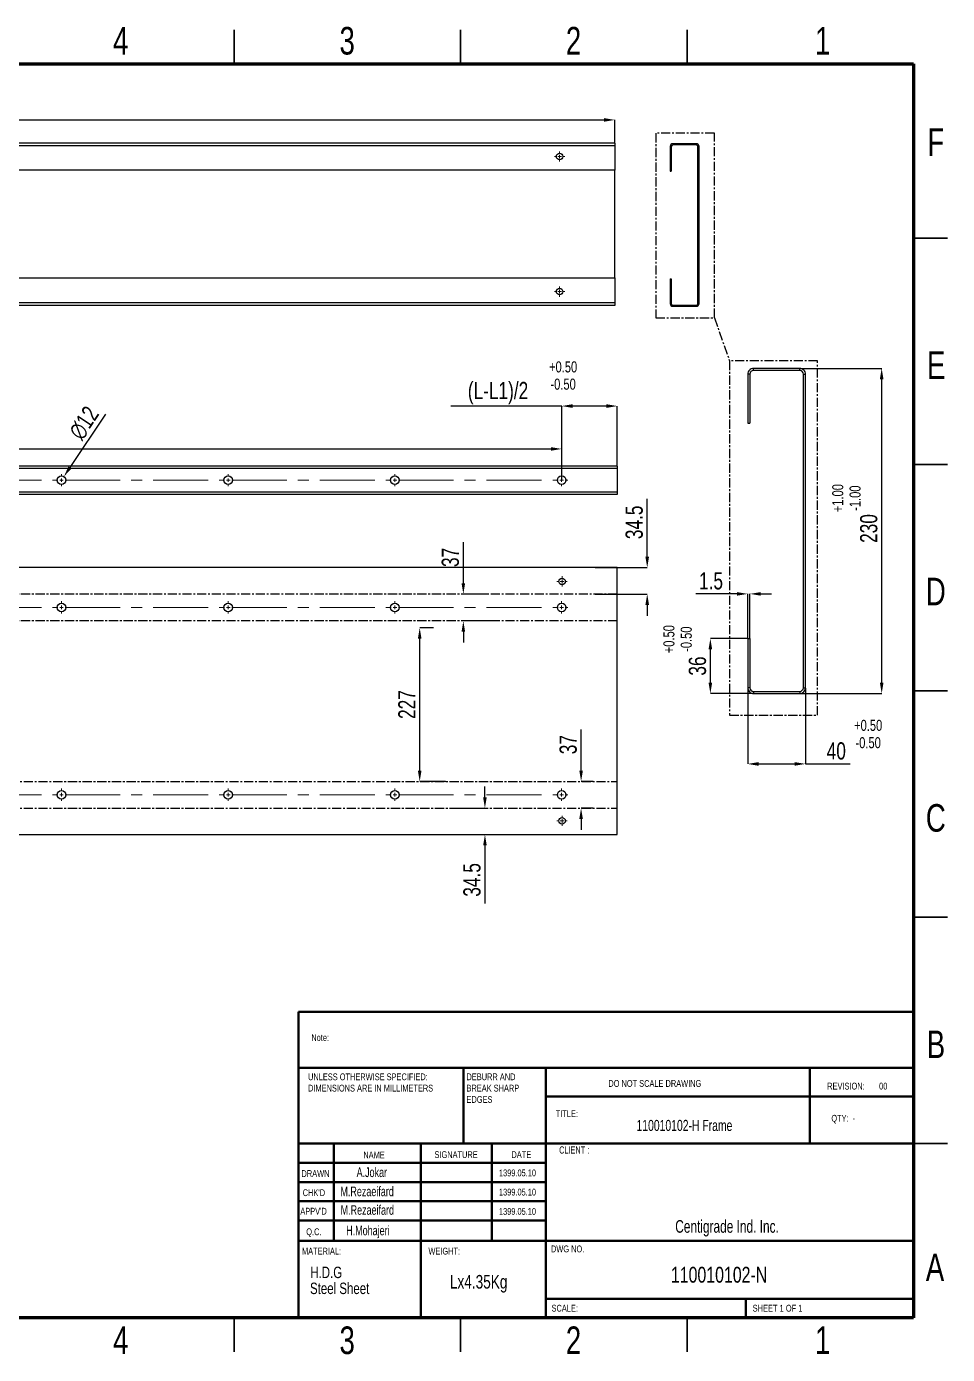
# Model space of a CAD drawing. Header units: millimetres. Extents: x 6930 to 9531, y -1591 to 247.
# Drawn here: x 8257 to 9531, y -1591 to 247 of the extents above; entities that cross this region are included whole.
import ezdxf

# ---------------------------------------------------------------- set-up
doc = ezdxf.new("R2010")
doc.units = ezdxf.units.MM
doc.linetypes.add('CENTERX2', pattern=[20.32, 12.7, -2.54, 2.54, -2.54])
doc.styles.add('SLDTEXTSTYLE0', font='TXT', dxfattribs={"width": 0.75})
doc.styles.add('SLDTEXTSTYLE1', font='TXT', dxfattribs={"width": 0.686449})
doc.styles.add('SLDTEXTSTYLE2', font='TXT', dxfattribs={"width": 0.652778})
doc.styles.add('SLDTEXTSTYLE3', font='TXT', dxfattribs={"width": 0.6875})
doc.styles.add('SLDTEXTSTYLE4', font='TXT', dxfattribs={"width": 0.7})
doc.styles.add('SLDTEXTSTYLE5', font='TXT', dxfattribs={"width": 0.678571})
doc.dimstyles.new('Scale 1  2', dxfattribs={"dimscale": 10, "dimtxt": 2.38125, "dimasz": 1.5, "dimexe": 0, "dimexo": 0.0625, "dimgap": 0.595312, "dimtad": 1, "dimdec": 0, "dimlfac": 0.5, "dimrnd": 1e-09, "dimzin": 12, "dimdsep": 46, "dimtxsty": 'SLDTEXTSTYLE0', "dimcen": 0.09, "dimadec": 0, "dimazin": 3, "dimtfac": 1, "dimtdec": 0, "dimtofl": 0, "dimtmove": 0, "dimatfit": 3, "dimfxl": 1, "dimfrac": 2, "dimtolj": 1, "dimtzin": 12, "dimarcsym": 0})
doc.dimstyles.new('SLDDIMSTYLE0', dxfattribs={"dimscale": 10, "dimtxt": 2.38125, "dimasz": 1.5, "dimexe": 0, "dimexo": 0.0625, "dimgap": 0.595312, "dimtad": 1, "dimdec": 0, "dimrnd": 1e-09, "dimzin": 12, "dimdsep": 46, "dimtxsty": 'SLDTEXTSTYLE0', "dimcen": 0.09, "dimadec": 0, "dimazin": 3, "dimtfac": 1, "dimtdec": 0, "dimtofl": 0, "dimtmove": 0, "dimatfit": 3, "dimfxl": 1, "dimfrac": 2, "dimtolj": 1, "dimtzin": 12, "dimarcsym": 0})

# ---------------------------------------------------------------- blocks, each defined once
blk = doc.blocks.new('SW_CENTERMARKSYMBOL_13')
at = {"color": 0, "linetype": 'Continuous', "lineweight": 0}
for p, q in [((-0.83, 0), (-1.17, 0)), ((0, 0), (-0.42, 0)), ((0, 0.83), (0, 1.17)), ((0, 0), (0, 0.42)), ((0, 0), (0, -0.42)), ((0, 0), (0.42, 0)), ((0.83, 0), (1.17, 0)), ((0, -0.83), (0, -1.17))]:
    blk.add_line(p, q, dxfattribs=at)
blk = doc.blocks.new('SW_CENTERMARKSYMBOL_16')
at = {"color": 0, "linetype": 'Continuous', "lineweight": 0}
for p, q in [((-0.83, 0), (-1.17, 0)), ((0, 0), (-0.42, 0)), ((0, 0.83), (0, 1.17)), ((0, 0), (0, 0.42)), ((0, 0), (0, -0.42)), ((0, 0), (0.42, 0)), ((0.83, 0), (1.17, 0)), ((0, -0.83), (0, -1.17))]:
    blk.add_line(p, q, dxfattribs=at)
blk = doc.blocks.new('SW_CENTERMARKSYMBOL_17')
at = {"color": 0, "linetype": 'Continuous', "lineweight": 0}
for p, q in [((-270.04, 0), (-270.62, 0)), ((-269.21, 0), (-269.62, 0)), ((-269.21, 0.83), (-269.21, 1.42)), ((-269.21, 0), (-269.21, 0.42)), ((-269.21, 0), (-269.21, -0.42)), ((-269.21, 0), (-268.79, 0)), ((-230.75, 0), (-231.17, 0)), ((-230.75, 0.83), (-230.75, 1.42)), ((-230.75, 0), (-230.75, 0.42)), ((-230.75, 0), (-230.75, -0.42)), ((-230.75, 0), (-230.33, 0)), ((-192.29, 0), (-192.71, 0)), ((-192.29, 0.83), (-192.29, 1.42)), ((-192.29, 0), (-192.29, 0.42)), ((-192.29, 0), (-192.29, -0.42)), ((-192.29, 0), (-191.88, 0)), ((-153.83, 0), (-154.25, 0)), ((-153.83, 0.83), (-153.83, 1.42)), ((-153.83, 0), (-153.83, 0.42)), ((-153.83, 0), (-153.83, -0.42)), ((-153.83, 0), (-153.42, 0)), ((-115.38, 0), (-115.79, 0)), ((-115.38, 0.83), (-115.38, 1.42)), ((-115.38, 0), (-115.38, 0.42)), ((-115.38, 0), (-115.38, -0.42)), ((-115.38, 0), (-114.96, 0)), ((-76.92, 0), (-77.33, 0)), ((-76.92, 0.83), (-76.92, 1.42)), ((-76.92, 0), (-76.92, 0.42)), ((-76.92, 0), (-76.92, -0.42)), ((-76.92, 0), (-76.5, 0)), ((-38.46, 0), (-38.88, 0)), ((-38.46, 0.83), (-38.46, 1.42)), ((-38.46, 0), (-38.46, 0.42)), ((-38.46, 0), (-38.46, -0.42)), ((-38.46, 0), (-38.04, 0)), ((0, 0), (-0.42, 0)), ((0, 0.83), (0, 1.42)), ((0, 0), (0, 0.42)), ((0, 0), (0, -0.42)), ((0, 0), (0.42, 0)), ((38.46, 0), (38.04, 0)), ((38.46, 0.83), (38.46, 1.42)), ((38.46, 0), (38.46, 0.42)), ((38.46, 0), (38.46, -0.42)), ((38.46, 0), (38.87, 0)), ((39.29, 0), (39.87, 0)), ((-269.21, -0.83), (-269.21, -1.42)), ((-230.75, -0.83), (-230.75, -1.42)), ((-192.29, -0.83), (-192.29, -1.42)), ((-153.83, -0.83), (-153.83, -1.42)), ((-115.38, -0.83), (-115.38, -1.42)), ((-76.92, -0.83), (-76.92, -1.42)), ((-38.46, -0.83), (-38.46, -1.42)), ((0, -0.83), (0, -1.42)), ((38.46, -0.83), (38.46, -1.42))]:
    blk.add_line(p, q, dxfattribs=at)
at = {"color": 0, "linetype": 'CENTERX2', "lineweight": 0}
for p, q in [((-268.38, 0), (-231.58, 0)), ((-229.92, 0), (-193.13, 0)), ((-191.46, 0), (-154.67, 0)), ((-153, 0), (-116.21, 0)), ((-114.54, 0), (-77.75, 0)), ((-76.08, 0), (-39.29, 0)), ((-37.63, 0), (-0.83, 0)), ((0.83, 0), (37.62, 0))]:
    blk.add_line(p, q, dxfattribs=at)
blk = doc.blocks.new('SW_CENTERMARKSYMBOL_21')
at = {"color": 0, "linetype": 'Continuous', "lineweight": 0}
for p, q in [((-0.83, 0), (-1.17, 0)), ((0, 0), (-0.42, 0)), ((0, 0.83), (0, 1.17)), ((0, 0), (0, 0.42)), ((0, 0), (0, -0.42)), ((0, 0), (0.42, 0)), ((0.83, 0), (1.17, 0)), ((0, -0.83), (0, -1.17))]:
    blk.add_line(p, q, dxfattribs=at)
blk = doc.blocks.new('SW_CENTERMARKSYMBOL_22')
at = {"color": 0, "linetype": 'Continuous', "lineweight": 0}
for p, q in [((-269.21, 0.83), (-269.21, 1.42)), ((-269.21, 0), (-269.21, 0.42)), ((-230.75, 0.83), (-230.75, 1.42)), ((-230.75, 0), (-230.75, 0.42)), ((-192.29, 0.83), (-192.29, 1.42)), ((-192.29, 0), (-192.29, 0.42)), ((-153.83, 0), (-154.25, 0)), ((-153.83, 0.83), (-153.83, 1.42)), ((-153.83, 0), (-153.83, 0.42)), ((-153.83, 0), (-153.83, -0.42)), ((-153.83, 0), (-153.42, 0)), ((-115.38, 0), (-115.79, 0)), ((-115.38, 0.83), (-115.38, 1.42)), ((-115.38, 0), (-115.38, 0.42)), ((-115.38, 0), (-115.38, -0.42)), ((-115.38, 0), (-114.96, 0)), ((-76.92, 0), (-77.33, 0)), ((-76.92, 0.83), (-76.92, 1.42)), ((-76.92, 0), (-76.92, 0.42)), ((-76.92, 0), (-76.92, -0.42)), ((-76.92, 0), (-76.5, 0)), ((-38.46, 0), (-38.87, 0)), ((-38.46, 0.83), (-38.46, 1.42)), ((-38.46, 0), (-38.46, 0.42)), ((-38.46, 0), (-38.46, -0.42)), ((-38.46, 0), (-38.04, 0)), ((0, 0), (-0.42, 0)), ((0, 0.83), (0, 1.42)), ((0, 0), (0, 0.42)), ((0, 0), (0, -0.42)), ((0, 0), (0.42, 0)), ((38.46, 0), (38.04, 0)), ((38.46, 0.83), (38.46, 1.42)), ((38.46, 0), (38.46, 0.42)), ((38.46, 0), (38.46, -0.42)), ((38.46, 0), (38.87, 0)), ((39.29, 0), (39.87, 0)), ((-270.04, 0), (-270.62, 0)), ((-269.21, 0), (-269.62, 0)), ((-269.21, 0), (-269.21, -0.42)), ((-269.21, 0), (-268.79, 0)), ((-269.21, -0.83), (-269.21, -1.42)), ((-230.75, 0), (-231.17, 0)), ((-230.75, 0), (-230.75, -0.42)), ((-230.75, 0), (-230.33, 0)), ((-230.75, -0.83), (-230.75, -1.42)), ((-192.29, 0), (-192.71, 0)), ((-192.29, 0), (-192.29, -0.42)), ((-192.29, 0), (-191.88, 0)), ((-192.29, -0.83), (-192.29, -1.42)), ((-153.83, -0.83), (-153.83, -1.42)), ((-115.38, -0.83), (-115.38, -1.42)), ((-76.92, -0.83), (-76.92, -1.42)), ((-38.46, -0.83), (-38.46, -1.42)), ((0, -0.83), (0, -1.42)), ((38.46, -0.83), (38.46, -1.42))]:
    blk.add_line(p, q, dxfattribs=at)
at = {"color": 0, "linetype": 'CENTERX2', "lineweight": 0}
for p, q in [((-191.46, 0), (-154.67, 0)), ((-153, 0), (-116.21, 0)), ((-114.54, 0), (-77.75, 0)), ((-76.08, 0), (-39.29, 0)), ((-37.63, 0), (-0.83, 0)), ((0.83, 0), (37.62, 0)), ((-268.38, 0), (-231.58, 0)), ((-229.92, 0), (-193.12, 0))]:
    blk.add_line(p, q, dxfattribs=at)
blk = doc.blocks.new('SW_CENTERMARKSYMBOL_23')
at = {"color": 0, "linetype": 'Continuous', "lineweight": 0}
for p, q in [((-0.83, 0), (-1.17, 0)), ((0, 0), (-0.42, 0)), ((0, 0.83), (0, 1.17)), ((0, 0), (0, 0.42)), ((0, 0), (0, -0.42)), ((0, 0), (0.42, 0)), ((0.83, 0), (1.17, 0)), ((0, -0.83), (0, -1.17))]:
    blk.add_line(p, q, dxfattribs=at)
blk = doc.blocks.new('SW_CENTERMARKSYMBOL_25')
at = {"color": 0, "linetype": 'Continuous', "lineweight": 0}
for p, q in [((-270.04, 0), (-270.62, 0)), ((-269.21, 0), (-269.62, 0)), ((-269.21, 0.83), (-269.21, 1.42)), ((-269.21, 0), (-269.21, 0.42)), ((-269.21, 0), (-269.21, -0.42)), ((-269.21, 0), (-268.79, 0)), ((-230.75, 0), (-231.17, 0)), ((-230.75, 0.83), (-230.75, 1.42)), ((-230.75, 0), (-230.75, 0.42)), ((-230.75, 0), (-230.75, -0.42)), ((-230.75, 0), (-230.33, 0)), ((-192.29, 0), (-192.71, 0)), ((-192.29, 0.83), (-192.29, 1.42)), ((-192.29, 0), (-192.29, 0.42)), ((-192.29, 0), (-192.29, -0.42)), ((-192.29, 0), (-191.88, 0)), ((-153.83, 0), (-154.25, 0)), ((-153.83, 0.83), (-153.83, 1.42)), ((-153.83, 0), (-153.83, 0.42)), ((-153.83, 0), (-153.83, -0.42)), ((-153.83, 0), (-153.42, 0)), ((-115.38, 0), (-115.79, 0)), ((-115.38, 0.83), (-115.38, 1.42)), ((-115.38, 0), (-115.38, 0.42)), ((-115.38, 0), (-115.38, -0.42)), ((-115.38, 0), (-114.96, 0)), ((-76.92, 0), (-77.33, 0)), ((-76.92, 0.83), (-76.92, 1.42)), ((-76.92, 0), (-76.92, 0.42)), ((-76.92, 0), (-76.92, -0.42)), ((-76.92, 0), (-76.5, 0)), ((-38.46, 0), (-38.87, 0)), ((-38.46, 0.83), (-38.46, 1.42)), ((-38.46, 0), (-38.46, 0.42)), ((-38.46, 0), (-38.46, -0.42)), ((-38.46, 0), (-38.04, 0)), ((0, 0), (-0.42, 0)), ((0, 0.83), (0, 1.42)), ((0, 0), (0, 0.42)), ((0, 0), (0, -0.42)), ((0, 0), (0.42, 0)), ((38.46, 0), (38.04, 0)), ((38.46, 0.83), (38.46, 1.42)), ((38.46, 0), (38.46, 0.42)), ((38.46, 0), (38.46, -0.42)), ((38.46, 0), (38.87, 0)), ((39.29, 0), (39.87, 0)), ((-269.21, -0.83), (-269.21, -1.42)), ((-230.75, -0.83), (-230.75, -1.42)), ((-192.29, -0.83), (-192.29, -1.42)), ((-153.83, -0.83), (-153.83, -1.42)), ((-115.38, -0.83), (-115.38, -1.42)), ((-76.92, -0.83), (-76.92, -1.42)), ((-38.46, -0.83), (-38.46, -1.42)), ((0, -0.83), (0, -1.42)), ((38.46, -0.83), (38.46, -1.42))]:
    blk.add_line(p, q, dxfattribs=at)
at = {"color": 0, "linetype": 'CENTERX2', "lineweight": 0}
for p, q in [((-268.38, 0), (-231.58, 0)), ((-229.92, 0), (-193.12, 0)), ((-191.46, 0), (-154.67, 0)), ((-153, 0), (-116.21, 0)), ((-114.54, 0), (-77.75, 0)), ((-76.08, 0), (-39.29, 0)), ((-37.63, 0), (-0.83, 0)), ((0.83, 0), (37.62, 0))]:
    blk.add_line(p, q, dxfattribs=at)
blk = doc.blocks.new('*D102')
at = {"color": 0, "lineweight": -2, "transparency": 16777216}
for p, q in [((9327.6, -226), (9440.3, -226)), ((9440.3, -661), (9440.3, -241)), ((9327.6, -676), (9440.3, -676))]:
    blk.add_line(p, q, dxfattribs=at)
at = {"color": 0, "transparency": 16777216}
for points in [[(9437.8, -241), (9442.8, -241), (9440.3, -226)], [(9437.8, -661), (9442.8, -661), (9440.3, -676)]]:
    blk.add_solid(points, dxfattribs=at)
at = {"layer": 'Defpoints', "color": 0, "transparency": 16777216}
for p in [(9326.9, -226), (9440.3, -226), (9326.9, -676)]:
    blk.add_point(p, dxfattribs=at)
at = {"color": 0, "transparency": 16777216, "insert": (9422.5, -447.6), "char_height": 23.81, "attachment_point": 5, "rotation": 90, "style": 'SLDTEXTSTYLE0'}
blk.add_mtext('\\A1;230', dxfattribs=at)
blk = doc.blocks.new('*D103')
at = {"color": 0, "lineweight": -2, "transparency": 16777216}
for p, q in [((9254.9, -668.7), (9254.9, -773.5)), ((9334.9, -668.7), (9334.9, -773.5)), ((9269.9, -773.5), (9319.9, -773.5)), ((9334.9, -773.5), (9396.8, -773.5))]:
    blk.add_line(p, q, dxfattribs=at)
at = {"color": 0, "transparency": 16777216}
for points in [[(9269.9, -771), (9269.9, -776), (9254.9, -773.5)], [(9319.9, -771), (9319.9, -776), (9334.9, -773.5)]]:
    blk.add_solid(points, dxfattribs=at)
at = {"layer": 'Defpoints', "color": 0, "transparency": 16777216}
for p in [(9254.9, -668), (9334.9, -668), (9254.9, -773.5)]:
    blk.add_point(p, dxfattribs=at)
at = {"color": 0, "transparency": 16777216, "insert": (9377.5, -755.6), "char_height": 23.81, "attachment_point": 5, "style": 'SLDTEXTSTYLE0'}
blk.add_mtext('\\A1;40', dxfattribs=at)
blk = doc.blocks.new('*D104')
at = {"color": 0, "lineweight": -2, "transparency": 16777216}
for p, q in [((9254.3, -600), (9203.2, -600)), ((9203.2, -661), (9203.2, -615)), ((9262.3, -676), (9203.2, -676))]:
    blk.add_line(p, q, dxfattribs=at)
at = {"color": 0, "transparency": 16777216}
for points in [[(9200.7, -615), (9205.7, -615), (9203.2, -600)], [(9200.7, -661), (9205.7, -661), (9203.2, -676)]]:
    blk.add_solid(points, dxfattribs=at)
at = {"layer": 'Defpoints', "color": 0, "transparency": 16777216}
for p in [(9203.2, -600), (9254.9, -600), (9262.9, -676)]:
    blk.add_point(p, dxfattribs=at)
at = {"color": 0, "transparency": 16777216, "insert": (9185.4, -638), "char_height": 23.81, "attachment_point": 5, "rotation": 90, "style": 'SLDTEXTSTYLE0'}
blk.add_mtext('\\A1;36', dxfattribs=at)
blk = doc.blocks.new('*D105')
at = {"color": 0, "lineweight": -2, "transparency": 16777216}
for p, q in [((9239.9, -538.1), (9183.3, -538.1)), ((9254.9, -599.4), (9254.9, -538.1)), ((9257.9, -599.4), (9257.9, -538.1)), ((9272.9, -538.1), (9287.9, -538.1))]:
    blk.add_line(p, q, dxfattribs=at)
at = {"color": 0, "transparency": 16777216}
for points in [[(9239.9, -535.6), (9239.9, -540.6), (9254.9, -538.1)], [(9272.9, -535.6), (9272.9, -540.6), (9257.9, -538.1)]]:
    blk.add_solid(points, dxfattribs=at)
at = {"layer": 'Defpoints', "color": 0, "transparency": 16777216}
for p in [(9254.9, -538.1), (9254.9, -600), (9257.9, -600)]:
    blk.add_point(p, dxfattribs=at)
at = {"color": 0, "transparency": 16777216, "insert": (9204.1, -520.2), "char_height": 23.81, "attachment_point": 5, "style": 'SLDTEXTSTYLE0'}
blk.add_mtext('\\A1;1.5', dxfattribs=at)
blk = doc.blocks.new('*D106')
at = {"color": 0, "lineweight": -2, "transparency": 16777216}
for p, q in [((7071.1, 87), (7071.1, 118)), ((7086.1, 118), (9056.1, 118)), ((9071.1, 87), (9071.1, 118))]:
    blk.add_line(p, q, dxfattribs=at)
at = {"color": 0, "transparency": 16777216}
for points in [[(7086.1, 120.5), (7086.1, 115.5), (7071.1, 118)], [(9056.1, 120.5), (9056.1, 115.5), (9071.1, 118)]]:
    blk.add_solid(points, dxfattribs=at)
at = {"layer": 'Defpoints', "color": 0, "transparency": 16777216}
for p in [(9071.1, 118), (7071.1, 86.3), (9071.1, 86.3)]:
    blk.add_point(p, dxfattribs=at)
at = {"color": 0, "transparency": 16777216, "insert": (8071.1, 135.9), "char_height": 23.81, "attachment_point": 5, "style": 'SLDTEXTSTYLE0'}
blk.add_mtext('\\A1;L', dxfattribs=at)
blk = doc.blocks.new('*D112')
at = {"color": 0, "lineweight": -2, "transparency": 16777216}
for p, q in [((7151.4, -388.6), (7151.4, -337.5)), ((7166.4, -337.5), (8982.4, -337.5)), ((8997.4, -371.6), (8997.4, -337.5))]:
    blk.add_line(p, q, dxfattribs=at)
at = {"color": 0, "transparency": 16777216}
for points in [[(7166.4, -335), (7166.4, -340), (7151.4, -337.5)], [(8982.4, -335), (8982.4, -340), (8997.4, -337.5)]]:
    blk.add_solid(points, dxfattribs=at)
at = {"layer": 'Defpoints', "color": 0, "transparency": 16777216}
for p in [(8997.4, -337.5), (8997.4, -372.2), (7151.4, -389.2)]:
    blk.add_point(p, dxfattribs=at)
at = {"color": 0, "transparency": 16777216, "insert": (8074.4, -319.7), "char_height": 23.81, "attachment_point": 5, "style": 'SLDTEXTSTYLE0'}
blk.add_mtext('\\A1;L1/152', dxfattribs=at)
blk = doc.blocks.new('*D114')
at = {"color": 0, "lineweight": -2, "transparency": 16777216}
for p, q in [((8997.4, -278.1), (8843.8, -278.1)), ((8997.4, -380.1), (8997.4, -278.1)), ((9059.4, -278.1), (9012.4, -278.1)), ((9074.4, -360.1), (9074.4, -278.1))]:
    blk.add_line(p, q, dxfattribs=at)
at = {"color": 0, "transparency": 16777216}
for points in [[(9012.4, -275.6), (9012.4, -280.6), (8997.4, -278.1)], [(9059.4, -275.6), (9059.4, -280.6), (9074.4, -278.1)]]:
    blk.add_solid(points, dxfattribs=at)
at = {"layer": 'Defpoints', "color": 0, "transparency": 16777216}
for p in [(9074.4, -278.1), (9074.4, -360.7), (8997.4, -380.7)]:
    blk.add_point(p, dxfattribs=at)
at = {"color": 0, "transparency": 16777216, "insert": (8909.3, -260.2), "char_height": 23.812, "attachment_point": 5, "style": 'SLDTEXTSTYLE0'}
blk.add_mtext('\\A1;(L-L1)/2', dxfattribs=at)
blk = doc.blocks.new('*D115')
at = {"color": 0, "lineweight": -2, "transparency": 16777216}
for p, q in [((8366.2, -289.3), (8316.8, -363.2)), ((8304.2, -380.7), (8306, -380.7)), ((8305.1, -381.6), (8305.1, -379.8))]:
    blk.add_line(p, q, dxfattribs=at)
at = {"color": 0, "transparency": 16777216}
blk.add_solid([(8314.7, -361.8), (8318.9, -364.6), (8308.5, -375.7)], dxfattribs=at)
at = {"layer": 'Defpoints', "color": 0, "transparency": 16777216}
for p in [(8301.8, -385.7), (8308.5, -375.7)]:
    blk.add_point(p, dxfattribs=at)
at = {"color": 0, "transparency": 16777216, "insert": (8336.4, -301.6), "char_height": 23.81, "attachment_point": 5, "rotation": 56.2731, "style": 'SLDTEXTSTYLE0'}
blk.add_mtext('\\A1;∅12', dxfattribs=at)
blk = doc.blocks.new('*D117')
at = {"color": 0, "lineweight": -2, "transparency": 16777216}
for p, q in [((9115.8, -486.8), (9115.8, -406.4)), ((9043.8, -501.8), (9115.8, -501.8)), ((9043.8, -538.4), (9115.8, -538.4)), ((9115.8, -553.4), (9115.8, -568.4))]:
    blk.add_line(p, q, dxfattribs=at)
at = {"color": 0, "transparency": 16777216}
for points in [[(9113.3, -486.8), (9118.3, -486.8), (9115.8, -501.8)], [(9113.3, -553.4), (9118.3, -553.4), (9115.8, -538.4)]]:
    blk.add_solid(points, dxfattribs=at)
at = {"layer": 'Defpoints', "color": 0, "transparency": 16777216}
for p in [(9043.2, -501.8), (9115.8, -501.8), (9043.2, -538.4)]:
    blk.add_point(p, dxfattribs=at)
at = {"color": 0, "transparency": 16777216, "insert": (9097.9, -439.1), "char_height": 23.81, "attachment_point": 5, "rotation": 90, "style": 'SLDTEXTSTYLE0'}
blk.add_mtext('\\A1;34.5', dxfattribs=at)
blk = doc.blocks.new('*D118')
at = {"color": 0, "lineweight": -2, "transparency": 16777216}
for p, q in [((8891.2, -819.7), (8891.2, -804.7)), ((8850.4, -834.7), (8891.2, -834.7)), ((8836.5, -871.3), (8891.2, -871.3)), ((8891.2, -886.3), (8891.2, -966.7))]:
    blk.add_line(p, q, dxfattribs=at)
at = {"color": 0, "transparency": 16777216}
for points in [[(8888.7, -819.7), (8893.7, -819.7), (8891.2, -834.7)], [(8888.7, -886.3), (8893.7, -886.3), (8891.2, -871.3)]]:
    blk.add_solid(points, dxfattribs=at)
at = {"layer": 'Defpoints', "color": 0, "transparency": 16777216}
for p in [(8849.7, -834.7), (8891.2, -834.7), (8835.9, -871.3)]:
    blk.add_point(p, dxfattribs=at)
at = {"color": 0, "transparency": 16777216, "insert": (8873.3, -934), "char_height": 23.81, "attachment_point": 5, "rotation": 90, "style": 'SLDTEXTSTYLE0'}
blk.add_mtext('\\A1;34.5', dxfattribs=at)
blk = doc.blocks.new('*D119')
at = {"color": 0, "lineweight": -2, "transparency": 16777216}
for p, q in [((9024.3, -782.6), (9024.3, -725.9)), ((9041.1, -797.6), (9024.3, -797.6)), ((9041.1, -834.7), (9024.3, -834.7)), ((9024.3, -849.7), (9024.3, -864.7))]:
    blk.add_line(p, q, dxfattribs=at)
at = {"color": 0, "transparency": 16777216}
for points in [[(9021.8, -782.6), (9026.8, -782.6), (9024.3, -797.6)], [(9021.8, -849.7), (9026.8, -849.7), (9024.3, -834.7)]]:
    blk.add_solid(points, dxfattribs=at)
at = {"layer": 'Defpoints', "color": 0, "transparency": 16777216}
for p in [(9024.3, -797.6), (9041.7, -797.6), (9041.7, -834.7)]:
    blk.add_point(p, dxfattribs=at)
at = {"color": 0, "transparency": 16777216, "insert": (9006.5, -746.8), "char_height": 23.81, "attachment_point": 5, "rotation": 90, "style": 'SLDTEXTSTYLE0'}
blk.add_mtext('\\A1;37', dxfattribs=at)
blk = doc.blocks.new('*D120')
at = {"color": 0, "lineweight": -2, "transparency": 16777216}
for p, q in [((8861.3, -523.4), (8861.3, -466.7)), ((8894.1, -538.4), (8861.3, -538.4)), ((8905.3, -575.5), (8861.3, -575.5)), ((8861.3, -590.5), (8861.3, -605.5))]:
    blk.add_line(p, q, dxfattribs=at)
at = {"color": 0, "transparency": 16777216}
for points in [[(8858.8, -523.4), (8863.8, -523.4), (8861.3, -538.4)], [(8858.8, -590.5), (8863.8, -590.5), (8861.3, -575.5)]]:
    blk.add_solid(points, dxfattribs=at)
at = {"layer": 'Defpoints', "color": 0, "transparency": 16777216}
for p in [(8861.3, -538.4), (8894.7, -538.4), (8905.9, -575.5)]:
    blk.add_point(p, dxfattribs=at)
at = {"color": 0, "transparency": 16777216, "insert": (8843.4, -487.6), "char_height": 23.81, "attachment_point": 5, "rotation": 90, "style": 'SLDTEXTSTYLE0'}
blk.add_mtext('\\A1;37', dxfattribs=at)
blk = doc.blocks.new('*D121')
at = {"color": 0, "lineweight": -2, "transparency": 16777216}
for p, q in [((8819.8, -584.9), (8800.9, -584.9)), ((8800.9, -782.6), (8800.9, -599.9)), ((8836.5, -797.6), (8800.9, -797.6))]:
    blk.add_line(p, q, dxfattribs=at)
at = {"color": 0, "transparency": 16777216}
for points in [[(8798.4, -599.9), (8803.4, -599.9), (8800.9, -584.9)], [(8798.4, -782.6), (8803.4, -782.6), (8800.9, -797.6)]]:
    blk.add_solid(points, dxfattribs=at)
at = {"layer": 'Defpoints', "color": 0, "transparency": 16777216}
for p in [(8800.9, -584.9), (8820.4, -584.9), (8837.1, -797.6)]:
    blk.add_point(p, dxfattribs=at)
at = {"color": 0, "transparency": 16777216, "insert": (8783.1, -691.3), "char_height": 23.81, "attachment_point": 5, "rotation": 90, "style": 'SLDTEXTSTYLE0'}
blk.add_mtext('\\A1;227', dxfattribs=at)
blk = doc.blocks.new('SW_NOTE_62')
at = {"color": 0, "linetype": 'Continuous', "lineweight": 0, "char_height": 1.5, "attachment_point": 1, "style": 'SLDTEXTSTYLE0'}
for s, insert in [('UNLESS OTHERWISE SPECIFIED:', (0, 1.93)), ('DIMENSIONS ARE IN MILLIMETERS', (0, -0.57))]:
    blk.add_mtext(s, dxfattribs=dict(at, insert=insert))
blk = doc.blocks.new('SW_NOTE_63')
at = {"color": 0, "linetype": 'Continuous', "lineweight": 0, "char_height": 1.5, "attachment_point": 1, "style": 'SLDTEXTSTYLE0'}
for s, insert in [('DEBURR AND', (0, 1.93)), ('BREAK SHARP', (0, -0.57)), ('EDGES', (0, -3.07))]:
    blk.add_mtext(s, dxfattribs=dict(at, insert=insert))

msp = doc.modelspace()

# ---------------------------------------------------------------- linework, layer by layer
at = {"linetype": 'Continuous', "lineweight": 35}
for p, q in [((8544.2, 195.8), (8544.2, 242.8)), ((8857.5, 195.8), (8857.5, 242.8)), ((9170.9, 195.8), (9170.9, 242.8)), ((9484.3, -45.5), (9531.3, -45.5)), ((9484.3, -358.9), (9531.3, -358.9)), ((9531.3, -672.3), (9484.3, -672.3)), ((9484.3, -672.3), (9531.3, -672.3)), ((9484.3, -985.7), (9531.3, -985.7)), ((9484.3, -1299), (9531.3, -1299)), ((8544.2, -1540.3), (8544.2, -1587.3)), ((8857.5, -1540.3), (8857.5, -1587.3)), ((9170.9, -1540.3), (9170.9, -1587.3))]:
    msp.add_line(p, q, dxfattribs=at)
at = {"linetype": 'Continuous', "lineweight": 70}
for p, q in [((6977.3, 195.8), (9484.3, 195.8)), ((9484.3, 195.8), (9484.3, -1540.3)), ((9484.3, -1540.3), (6977.3, -1540.3))]:
    msp.add_line(p, q, dxfattribs=at)
at = {"color": 7, "linetype": 'Continuous', "lineweight": 25}
for p, q in [((7071.1, 86.3), (9071.1, 86.3)), ((9071.1, 82.3), (7071.1, 82.3)), ((9071.1, 86.3), (9071.1, 82.3)), ((9071.1, 82.3), (9071.1, 48.3)), ((9149, 81), (9147.5, 81)), ((9147.5, 81), (9147.5, 47)), ((9149, 81), (9149, 47)), ((9151.5, 83.5), (9151.5, 85)), ((9183.5, 85), (9151.5, 85)), ((9183.5, 83.5), (9151.5, 83.5)), ((9183.5, 83.5), (9183.5, 85)), ((9186, 81), (9187.5, 81)), ((9186, -136), (9186, 81)), ((9187.5, -136), (9187.5, 81)), ((9071.1, 48.3), (7071.1, 48.3)), ((9071.1, -100.7), (9071.1, 48.3)), ((9147.5, 47), (9149, 47)), ((7071.1, -100.7), (9071.1, -100.7)), ((9071.1, -100.7), (9071.1, -134.7)), ((9147.5, -102), (9149, -102)), ((9147.5, -102), (9147.5, -136)), ((9149, -102), (9149, -136)), ((7071.1, -134.7), (9071.1, -134.7)), ((9071.1, -138.7), (7071.1, -138.7)), ((9071.1, -134.7), (9071.1, -138.7)), ((9149, -136), (9147.5, -136)), ((9151.5, -138.5), (9151.5, -140)), ((9151.5, -138.5), (9183.5, -138.5)), ((9151.5, -140), (9183.5, -140)), ((9183.5, -138.5), (9183.5, -140)), ((9186, -136), (9187.5, -136)), ((9257.9, -234), (9254.9, -234)), ((9254.9, -234), (9254.9, -302)), ((9257.9, -234), (9257.9, -302)), ((9262.9, -229), (9262.9, -226)), ((9326.9, -226), (9262.9, -226)), ((9326.9, -229), (9262.9, -229)), ((9326.9, -229), (9326.9, -226)), ((9331.9, -234), (9334.9, -234)), ((9331.9, -668), (9331.9, -234)), ((9334.9, -668), (9334.9, -234)), ((9254.9, -302), (9257.9, -302)), ((7074.4, -360.7), (9074.4, -360.7)), ((9074.4, -364.7), (7074.4, -364.7)), ((9074.4, -360.7), (9074.4, -364.7)), ((9074.4, -364.7), (9074.4, -396.7)), ((7074.4, -396.7), (9074.4, -396.7)), ((9074.4, -400.7), (7074.4, -400.7)), ((9074.4, -396.7), (9074.4, -400.7)), ((9074.4, -501.8), (7074.4, -501.8)), ((9074.4, -871.3), (9074.4, -501.8)), ((9254.9, -600), (9257.9, -600)), ((9254.9, -600), (9254.9, -668)), ((9257.9, -600), (9257.9, -668)), ((9257.9, -668), (9254.9, -668)), ((9262.9, -673), (9262.9, -676)), ((9262.9, -673), (9326.9, -673)), ((9262.9, -676), (9326.9, -676)), ((9326.9, -673), (9326.9, -676)), ((9331.9, -668), (9334.9, -668)), ((7074.4, -871.3), (9074.4, -871.3))]:
    msp.add_line(p, q, dxfattribs=at)
at = {"linetype": 'CENTERX2'}
msp.add_line((9208.7, -155.9), (9229.7, -215.5), dxfattribs=at)
at = {"color": 7, "linetype": 'CENTERX2'}
for p, q in [((9074.4, -538.4), (7074.4, -538.4)), ((9074.4, -575.5), (7074.4, -575.5)), ((7074.4, -797.6), (9074.4, -797.6)), ((7074.4, -834.7), (9074.4, -834.7))]:
    msp.add_line(p, q, dxfattribs=at)
at = {"linetype": 'Continuous', "lineweight": 50}
for p, q in [((8633.2, -1116.7), (9484.3, -1116.7)), ((8633.2, -1116.7), (8633.2, -1194)), ((8633.2, -1194), (9484.3, -1194)), ((8633.2, -1194), (8633.2, -1538.8)), ((8861.3, -1194), (8861.3, -1299)), ((8975.4, -1194), (8975.4, -1540.3)), ((9340.7, -1299), (9340.7, -1194)), ((9484.3, -1234), (8975.4, -1234)), ((9484.3, -1299), (8633.2, -1299)), ((8682, -1299), (8682, -1433.8)), ((8802.3, -1299), (8802.3, -1538.8)), ((8900.8, -1299), (8900.8, -1433.8)), ((8975.4, -1538.8), (8975.4, -1299)), ((8975.4, -1325.7), (8633.2, -1325.7)), ((8975.4, -1352.3), (8633.2, -1352.3)), ((8975.4, -1378.9), (8633.2, -1378.9)), ((8975.4, -1405.6), (8633.2, -1405.6)), ((8698.3, -1433.8), (8633.2, -1433.8)), ((8698.3, -1433.8), (9484.3, -1433.8)), ((8975.4, -1513.7), (9484.3, -1513.7)), ((9252.4, -1540.3), (9252.4, -1513.7))]:
    msp.add_line(p, q, dxfattribs=at)
at = {"linetype": 'CENTERX2'}
for points in [[(9208.7, 99.5), (9127.7, 99.5), (9127.7, -155.9), (9208.7, -155.9)], [(9351.7, -215.5), (9229.7, -215.5), (9229.7, -706.1), (9351.7, -706.1)]]:
    msp.add_lwpolyline(points, close=True, dxfattribs=at)
at = {"color": 7, "linetype": 'Continuous', "lineweight": 25}
for centre, radius in [((8994.6, 67.3), 4.5), ((8994.6, -119.7), 4.5), ((8305.1, -380.7), 6), ((8535.9, -380.7), 6), ((8766.6, -380.7), 6), ((8997.4, -380.7), 6), ((8997.9, -520.8), 4.5), ((8305.1, -556.9), 6), ((8535.9, -556.9), 6), ((8766.6, -556.9), 6), ((8997.4, -556.9), 6), ((8305.1, -816.2), 6), ((8535.9, -816.2), 6), ((8766.6, -816.2), 6), ((8997.4, -816.2), 6), ((8997.9, -852.3), 4.5)]:
    msp.add_circle(centre, radius, dxfattribs=at)
for centre, radius, start, end in [((9151.5, 81), 4, 90, 180), ((9151.5, 81), 2.5, 90, 180), ((9183.5, 81), 4, 0, 90), ((9183.5, 81), 2.5, 0, 90), ((9151.5, -136), 4, 180, 270), ((9151.5, -136), 2.5, 180, 270), ((9183.5, -136), 4, 270, 0), ((9183.5, -136), 2.5, 270, 0), ((9262.9, -234), 8, 89.9998, 180.0002), ((9262.9, -234), 5, 90.0001, 180), ((9326.9, -234), 8, 359.9998, 90.0002), ((9326.9, -234), 5, 0, 89.9999), ((9262.9, -668), 8, 179.9998, 270.0002), ((9262.9, -668), 5, 180, 269.9999), ((9326.9, -668), 8, 269.9998, 0.0002), ((9326.9, -668), 5, 270.0001, 360)]:
    msp.add_arc(centre, radius, start, end, dxfattribs=at)

# ---------------------------------------------------------------- block references
at = {"color": 7, "linetype": 'Continuous', "lineweight": 0, "xscale": 6.000002741822189, "yscale": 6.000002741822189, "zscale": 6.000002741822189}
for name, p in [('SW_CENTERMARKSYMBOL_13', (8994.6, 67.3)), ('SW_CENTERMARKSYMBOL_16', (8994.6, -119.7)), ('SW_CENTERMARKSYMBOL_17', (8766.6, -380.7)), ('SW_CENTERMARKSYMBOL_23', (8997.9, -520.8)), ('SW_CENTERMARKSYMBOL_25', (8766.6, -556.9)), ('SW_CENTERMARKSYMBOL_22', (8766.6, -816.2)), ('SW_CENTERMARKSYMBOL_21', (8997.9, -852.3))]:
    msp.add_blockref(name, p, dxfattribs=at)
at = {"linetype": 'Continuous', "lineweight": 0, "xscale": 6.267624233817398, "yscale": 6.267624233817398, "zscale": 6.267624233817398}
for name, p in [('SW_NOTE_62', (8646.4, -1214)), ('SW_NOTE_63', (8865.7, -1214))]:
    msp.add_blockref(name, p, dxfattribs=at)

# ---------------------------------------------------------------- texts
at = {"linetype": 'Continuous', "lineweight": 0}
for s, insert, char_height, attachment_point, style in [('4', (8387.1, 246.7), 38.2, 2, 'SLDTEXTSTYLE0'), ('3', (8700.5, 246.7), 38.2, 2, 'SLDTEXTSTYLE0'), ('2', (9013.8, 246.7), 38.2, 2, 'SLDTEXTSTYLE0'), ('1', (9358.6, 246.7), 38.2, 2, 'SLDTEXTSTYLE0'), ('F', (9515.2, 106.3), 38.2, 2, 'SLDTEXTSTYLE0'), ('E', (9515.7, -202.3), 38.2, 2, 'SLDTEXTSTYLE0'), ('D', (9515.2, -515.7), 38.2, 2, 'SLDTEXTSTYLE0'), ('C', (9515.2, -829.1), 38.2, 2, 'SLDTEXTSTYLE0'), ('Note:', (8650.9, -1147.6), 9.4, 1, 'SLDTEXTSTYLE0'), ('B', (9515.4, -1142.5), 38.2, 2, 'SLDTEXTSTYLE0'), ('DO NOT SCALE DRAWING', (9062, -1211.1), 9.401, 1, 'SLDTEXTSTYLE0'), ('REVISION:       00', (9364.9, -1214.8), 9.401, 1, 'SLDTEXTSTYLE2'), ('TITLE:', (8989.2, -1252.9), 9.4, 1, 'SLDTEXTSTYLE0'), ('110010102-H Frame', (9101, -1266.2), 15.356, 1, 'SLDTEXTSTYLE4'), ('QTY:  -', (9370.7, -1259.3), 9.4, 1, 'SLDTEXTSTYLE5'), ('CLIENT :', (8993.9, -1302.9), 9.95, 1, 'SLDTEXTSTYLE4'), ('NAME', (8722.9, -1310), 9.4, 1, 'SLDTEXTSTYLE0'), ('SIGNATURE', (8821.4, -1309.6), 9.4, 1, 'SLDTEXTSTYLE0'), ('DATE', (8927.9, -1309.6), 9.4, 1, 'SLDTEXTSTYLE0'), ('DRAWN', (8637.2, -1335.8), 9.4, 1, 'SLDTEXTSTYLE1'), ('A.Jokar', (8713.6, -1332.1), 13.27, 1, 'SLDTEXTSTYLE4'), ('1399.05.10', (8910.6, -1334.9), 9.4, 1, 'SLDTEXTSTYLE0'), ('M.Rezaeifard', (8691.2, -1358.6), 13.266, 1, 'SLDTEXTSTYLE4'), ("CHK'D", (8639, -1362.3), 9.4, 1, 'SLDTEXTSTYLE0'), ('1399.05.10', (8910.6, -1361.5), 9.4, 1, 'SLDTEXTSTYLE0'), ("APPV'D", (8635.7, -1387.9), 9.4, 1, 'SLDTEXTSTYLE0'), ('M.Rezaeifard', (8691.5, -1384.3), 13.266, 1, 'SLDTEXTSTYLE4'), ('1399.05.10', (8910.6, -1388.2), 9.4, 1, 'SLDTEXTSTYLE0'), ('H.Mohajeri', (8699.2, -1412.7), 13.27, 1, 'SLDTEXTSTYLE4'), ('Centigrade Ind. Inc.', (9154.6, -1404.9), 17.549, 1, 'SLDTEXTSTYLE4'), ('Q.C.', (8643.9, -1416.4), 9.4, 1, 'SLDTEXTSTYLE0'), ('MATERIAL:', (8638, -1443.2), 9.4, 1, 'SLDTEXTSTYLE0'), ('WEIGHT:', (8813, -1443.2), 9.39, 1, 'SLDTEXTSTYLE0'), ('DWG NO.', (8982.6, -1440.1), 9.4, 1, 'SLDTEXTSTYLE0'), ('A', (9514.1, -1451.2), 38.2, 2, 'SLDTEXTSTYLE0'), ('110010102-N', (9148.6, -1469.6), 21.937, 1, 'SLDTEXTSTYLE0'), ('Lx4.35Kg', (8842.7, -1480.9), 18.79, 1, 'SLDTEXTSTYLE0'), ('SCALE:', (8983.4, -1522.2), 9.4, 1, 'SLDTEXTSTYLE0'), ('SHEET 1 OF 1', (9261.7, -1522.2), 9.401, 1, 'SLDTEXTSTYLE3'), ('4', (8387.1, -1552.2), 38.2, 2, 'SLDTEXTSTYLE0'), ('3', (8700.5, -1552.2), 38.2, 2, 'SLDTEXTSTYLE0'), ('2', (9013.8, -1552.2), 38.2, 2, 'SLDTEXTSTYLE0'), ('1', (9358.6, -1552.2), 38.2, 2, 'SLDTEXTSTYLE0')]:
    msp.add_mtext(s, dxfattribs=dict(at, insert=insert, char_height=char_height, attachment_point=attachment_point, style=style))
at = {"color": 7, "linetype": 'Continuous', "lineweight": 18, "char_height": 15.36, "attachment_point": 2, "style": 'SLDTEXTSTYLE0'}
for s, insert in [('\\A1;+0.50', (8999.4, -216.2)), ('\\A1;-0.50', (8999.4, -240.1)), ('\\A1;+0.50', (9421.6, -712.4)), ('\\A1;-0.50', (9421.6, -736.4))]:
    msp.add_mtext(s, dxfattribs=dict(at, insert=insert))
at = {"color": 7, "linetype": 'Continuous', "lineweight": 18, "char_height": 15.36, "attachment_point": 2, "rotation": 90, "style": 'SLDTEXTSTYLE0'}
for s, insert in [('\\A1;+1.00', (9371.8, -405.6)), ('\\A1;-1.00', (9395.8, -405.6)), ('\\A1;+0.50', (9138.1, -600.8)), ('\\A1;-0.50', (9162.1, -600.8))]:
    msp.add_mtext(s, dxfattribs=dict(at, insert=insert))
at = {"color": 7, "linetype": 'Continuous', "lineweight": 0, "attachment_point": 1, "style": 'SLDTEXTSTYLE0'}
for s, insert, char_height in [('H.D.G', (8649.5, -1469.4), 15.83), ('Steel Sheet', (8649.1, -1491.5), 15.828)]:
    msp.add_mtext(s, dxfattribs=dict(at, insert=insert, char_height=char_height))

# ---------------------------------------------------------------- dimensions: what is measured, and where the dimension line sits
for base, p1, p2, text, dimstyle, picture, middle in [((9071.1, 118), (7071.1, 86.3), (9071.1, 86.3), 'L', 'Scale 1  2', '*D106', (8071.1, 135.9)), ((8997.4, -337.5), (7151.4, -389.2), (8997.4, -372.2), 'L1/152', 'SLDDIMSTYLE0', '*D112', (8074.4, -319.7)), ((9254.925315, -538.081535), (9257.925313, -600.025702), (9254.925315, -600.025702), '<>.5', 'Scale 1  2', '*D105', (9204.089377, -520.22216))]:
    dim = msp.add_linear_dim(base=base, p1=p1, p2=p2, text=text, dimstyle=dimstyle)
    dim.commit()
    dim.dimension.update_dxf_attribs({"geometry": picture, "text_midpoint": middle})
for base, p1, p2, text, dimstyle, picture, middle in [((9440.3, -226), (9326.9, -676), (9326.9, -226), '230', 'Scale 1  2', '*D102', (9440.3, -447.6)), ((8891.2, -834.7), (8835.9, -871.3), (8849.7, -834.7), '34.5', 'SLDDIMSTYLE0', '*D118', (8891.2, -934))]:
    dim = msp.add_linear_dim(base=base, p1=p1, p2=p2, angle=90, text=text, dimstyle=dimstyle)
    dim.commit()
    dim.dimension.update_dxf_attribs({"geometry": picture, "text_midpoint": middle, "dimtype": 160})
dim = msp.add_linear_dim(base=(9074.4, -278.1), p1=(8997.4, -380.7), p2=(9074.4, -360.7), text='(L-L1)/2', dimstyle='SLDDIMSTYLE0')
dim.commit()
dim.dimension.update_dxf_attribs({"geometry": '*D114', "text_midpoint": (8909.3, -278.1), "dimtype": 160})
dim = msp.add_diameter_dim_2p(p1=(8301.8, -385.7), p2=(8308.5, -375.7), dimstyle='SLDDIMSTYLE0')
dim.commit()
dim.dimension.update_dxf_attribs({"geometry": '*D115', "text_midpoint": (8351.3, -311.5), "dimtype": 163})
for base, p1, p2, text, dimstyle, picture, middle in [((9115.8, -501.8), (9043.2, -538.4), (9043.2, -501.8), '34.5', 'SLDDIMSTYLE0', '*D117', (9097.9, -439.1)), ((8800.9, -584.9), (8837.1, -797.6), (8820.4, -584.9), '227', 'SLDDIMSTYLE0', '*D121', (8783.1, -691.3)), ((9203.2, -600), (9262.9, -676), (9254.9, -600), '36', 'Scale 1  2', '*D104', (9185.4, -638))]:
    dim = msp.add_linear_dim(base=base, p1=p1, p2=p2, angle=90, text=text, dimstyle=dimstyle)
    dim.commit()
    dim.dimension.update_dxf_attribs({"geometry": picture, "text_midpoint": middle})
for base, p1, p2, picture, middle in [((8861.3, -538.4), (8905.9, -575.5), (8894.7, -538.4), '*D120', (8843.4, -487.6)), ((9024.3, -797.6), (9041.7, -834.7), (9041.7, -797.6), '*D119', (9006.5, -746.8))]:
    dim = msp.add_linear_dim(base=base, p1=p1, p2=p2, angle=90, dimstyle='SLDDIMSTYLE0')
    dim.commit()
    dim.dimension.update_dxf_attribs({"geometry": picture, "text_midpoint": middle})
dim = msp.add_linear_dim(base=(9254.9, -773.5), p1=(9334.9, -668), p2=(9254.9, -668), dimstyle='Scale 1  2')
dim.commit()
dim.dimension.update_dxf_attribs({"geometry": '*D103', "text_midpoint": (9377.5, -773.5), "dimtype": 160})

doc.saveas('drawing.dxf')
